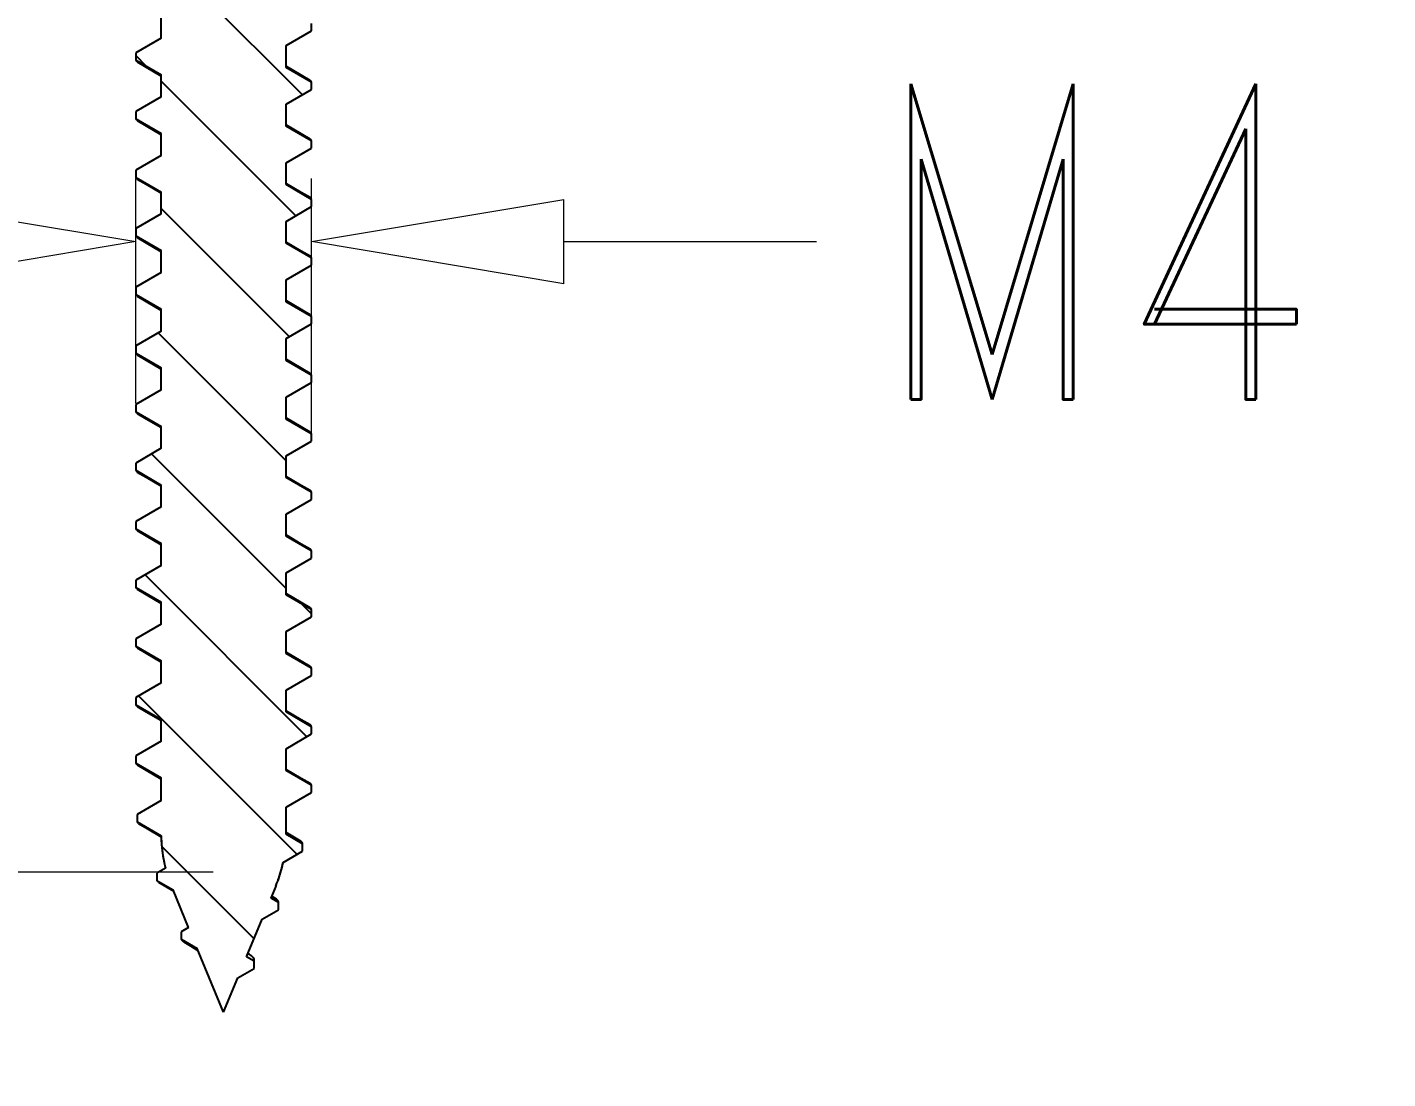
# Model space of a CAD drawing. Header units: millimetres. Extents: x -1995 to -555, y 489 to 1011.
# Drawn here: x -1455.5 to -1425.31, y 568.85 to 592.18 of the extents above; entities that cross this region are included whole.
import ezdxf

# ---------------------------------------------------------------- set-up
doc = ezdxf.new("R2010")
doc.units = ezdxf.units.MM
doc.layers.add('dim', color=82, linetype='Continuous', lineweight=9)
doc.styles.add('ROMAND', font='romand.shx', dxfattribs={"width": 0.75, "bigfont": 'gbcbig.shx'})
doc.dimstyles.new('YanXiu', dxfattribs={"dimtxt": 2.5, "dimasz": 2.2, "dimexe": 1, "dimexo": 0, "dimgap": 0.66, "dimtad": 0, "dimzin": 1, "dimdsep": 46, "dimtxsty": 'ROMAND', "dimblk": 'CLOSEDBLANK', "dimcen": 0, "dimclrd": 3, "dimclre": 3, "dimclrt": 7, "dimazin": 0, "dimtfac": 1, "dimtofl": 0, "dimtmove": 0, "dimatfit": 3, "dimldrblk": 'CLOSEDBLANK', "dimfxl": 1, "dimlwd": 5, "dimlwe": 5, "dimarcsym": 0})

# ---------------------------------------------------------------- blocks, each defined once
blk = doc.blocks.new('_ClosedBlank')
at = {"color": 0, "linetype": 'ByBlock', "lineweight": -2}
for p, q in [((-1, 0.1667), (0, 0)), ((-1, 0.1667), (-1, -0.1667)), ((0, 0), (-1, -0.1667))]:
    blk.add_line(p, q, dxfattribs=at)
blk = doc.blocks.new('*D175')
at = {"layer": 'Defpoints', "color": 0}
for p in [(-1467.705, 578.83), (-1462.575, 578.08), (-1467.705, 573.442)]:
    blk.add_point(p, dxfattribs=at)
at = {"layer": 'dim', "color": 3, "lineweight": 5}
for p, q in [((-1467.705, 577.431), (-1467.705, 572.043)), ((-1462.575, 576.681), (-1462.575, 572.043)), ((-1473.305, 573.442), (-1478.905, 573.442)), ((-1456.975, 573.442), (-1451.375, 573.442))]:
    blk.add_line(p, q, dxfattribs=at)
at = {"layer": 'dim', "color": 3, "lineweight": 5, "xscale": 5.600000000000001, "yscale": 5.600000000000001, "zscale": 5.600000000000001}
blk.add_blockref('_ClosedBlank', (-1467.705, 573.442), dxfattribs=at)
at = {"layer": 'dim', "color": 3, "lineweight": 5, "xscale": 5.600000000000001, "yscale": 5.600000000000001, "zscale": 5.600000000000001, "rotation": 180}
blk.add_blockref('_ClosedBlank', (-1462.575, 573.442), dxfattribs=at)
at = {"layer": 'dim', "color": 7, "insert": (-1484.929, 573.442), "char_height": 7, "attachment_point": 5, "style": 'ROMAND'}
blk.add_mtext('M5', dxfattribs=at)
blk = doc.blocks.new('*D180')
at = {"layer": 'Defpoints', "color": 0}
for p in [(-1449.19, 587.422), (-1453.09, 582.43), (-1449.19, 581.78)]:
    blk.add_point(p, dxfattribs=at)
at = {"layer": 'dim', "color": 3, "lineweight": 5}
for p, q in [((-1453.09, 583.829), (-1453.09, 588.822)), ((-1449.19, 583.179), (-1449.19, 588.822)), ((-1458.69, 587.422), (-1464.29, 587.422)), ((-1443.59, 587.422), (-1437.99, 587.422))]:
    blk.add_line(p, q, dxfattribs=at)
at = {"layer": 'dim', "color": 3, "lineweight": 5, "xscale": 5.600000000000001, "yscale": 5.600000000000001, "zscale": 5.600000000000001}
blk.add_blockref('_ClosedBlank', (-1453.09, 587.422), dxfattribs=at)
at = {"layer": 'dim', "color": 3, "lineweight": 5, "xscale": 5.600000000000001, "yscale": 5.600000000000001, "zscale": 5.600000000000001, "rotation": 180}
blk.add_blockref('_ClosedBlank', (-1449.19, 587.422), dxfattribs=at)
at = {"layer": 'dim', "color": 7, "insert": (-1431.841, 587.422), "char_height": 7, "attachment_point": 5, "style": 'ROMAND'}
blk.add_mtext('M4', dxfattribs=at)

msp = doc.modelspace()

# ---------------------------------------------------------------- hatches: boundary and pattern name
at = {"linetype": 'Continuous'}
h = msp.add_hatch(dxfattribs=at)
h.set_pattern_fill('DEFAULT__15', color=2, scale=2, angle=-45, style=0, pattern_type=0)
h.set_pattern_definition([(315, (-1734.9916, 774.4542), (1.414214, 1.414214), [])])
edge = h.paths.add_edge_path()
edge.add_line((-1448.236, 600.33), (-1449.655, 600.33))
edge.add_line((-1449.19, 600.061), (-1449.655, 600.33))
edge.add_line((-1449.19, 599.899), (-1449.19, 600.061))
edge.add_line((-1449.755, 599.573), (-1449.19, 599.899))
edge.add_line((-1449.755, 599.087), (-1449.755, 599.573))
edge.add_line((-1449.19, 598.761), (-1449.755, 599.087))
edge.add_line((-1449.19, 598.599), (-1449.19, 598.761))
edge.add_line((-1449.755, 598.273), (-1449.19, 598.599))
edge.add_line((-1449.755, 597.787), (-1449.755, 598.273))
edge.add_line((-1449.19, 597.461), (-1449.755, 597.787))
edge.add_line((-1449.19, 597.299), (-1449.19, 597.461))
edge.add_line((-1449.755, 596.973), (-1449.19, 597.299))
edge.add_line((-1449.755, 596.487), (-1449.755, 596.973))
edge.add_line((-1449.19, 596.161), (-1449.755, 596.487))
edge.add_line((-1449.19, 595.999), (-1449.19, 596.161))
edge.add_line((-1449.755, 595.673), (-1449.19, 595.999))
edge.add_line((-1449.755, 595.187), (-1449.755, 595.673))
edge.add_line((-1449.19, 594.861), (-1449.755, 595.187))
edge.add_line((-1449.19, 594.699), (-1449.19, 594.861))
edge.add_line((-1449.755, 594.373), (-1449.19, 594.699))
edge.add_line((-1449.755, 593.887), (-1449.755, 594.373))
edge.add_line((-1449.19, 593.561), (-1449.755, 593.887))
edge.add_line((-1449.19, 593.399), (-1449.19, 593.561))
edge.add_line((-1449.755, 593.073), (-1449.19, 593.399))
edge.add_line((-1449.755, 592.587), (-1449.755, 593.073))
edge.add_line((-1449.19, 592.261), (-1449.755, 592.587))
edge.add_line((-1449.19, 592.099), (-1449.19, 592.261))
edge.add_line((-1449.755, 591.773), (-1449.19, 592.099))
edge.add_line((-1449.755, 591.287), (-1449.755, 591.773))
edge.add_line((-1449.19, 590.961), (-1449.755, 591.287))
edge.add_line((-1449.19, 590.799), (-1449.19, 590.961))
edge.add_line((-1449.755, 590.473), (-1449.19, 590.799))
edge.add_line((-1449.755, 589.987), (-1449.755, 590.473))
edge.add_line((-1449.19, 589.661), (-1449.755, 589.987))
edge.add_line((-1449.19, 589.499), (-1449.19, 589.661))
edge.add_line((-1449.755, 589.173), (-1449.19, 589.499))
edge.add_line((-1449.755, 588.687), (-1449.755, 589.173))
edge.add_line((-1449.19, 588.361), (-1449.755, 588.687))
edge.add_line((-1449.19, 588.199), (-1449.19, 588.361))
edge.add_line((-1449.755, 587.873), (-1449.19, 588.199))
edge.add_line((-1449.755, 587.387), (-1449.755, 587.873))
edge.add_line((-1449.19, 587.061), (-1449.755, 587.387))
edge.add_line((-1449.19, 586.899), (-1449.19, 587.061))
edge.add_line((-1449.755, 586.573), (-1449.19, 586.899))
edge.add_line((-1449.755, 586.087), (-1449.755, 586.573))
edge.add_line((-1449.19, 585.761), (-1449.755, 586.087))
edge.add_line((-1449.19, 585.599), (-1449.19, 585.761))
edge.add_line((-1449.755, 585.273), (-1449.19, 585.599))
edge.add_line((-1449.755, 584.787), (-1449.755, 585.273))
edge.add_line((-1449.19, 584.461), (-1449.755, 584.787))
edge.add_line((-1449.19, 584.299), (-1449.19, 584.461))
edge.add_line((-1449.755, 583.973), (-1449.19, 584.299))
edge.add_line((-1449.755, 583.487), (-1449.755, 583.973))
edge.add_line((-1449.19, 583.161), (-1449.755, 583.487))
edge.add_line((-1449.19, 582.999), (-1449.19, 583.161))
edge.add_line((-1449.755, 582.673), (-1449.19, 582.999))
edge.add_line((-1449.755, 582.187), (-1449.755, 582.673))
edge.add_line((-1449.19, 581.861), (-1449.755, 582.187))
edge.add_line((-1449.19, 581.699), (-1449.19, 581.861))
edge.add_line((-1449.755, 581.373), (-1449.19, 581.699))
edge.add_line((-1449.755, 580.887), (-1449.755, 581.373))
edge.add_line((-1449.19, 580.561), (-1449.755, 580.887))
edge.add_line((-1449.19, 580.399), (-1449.19, 580.561))
edge.add_line((-1449.755, 580.073), (-1449.19, 580.399))
edge.add_line((-1449.755, 579.587), (-1449.755, 580.073))
edge.add_line((-1449.19, 579.261), (-1449.755, 579.587))
edge.add_line((-1449.19, 579.099), (-1449.19, 579.261))
edge.add_line((-1449.755, 578.773), (-1449.19, 579.099))
edge.add_line((-1449.755, 578.287), (-1449.755, 578.773))
edge.add_line((-1449.19, 577.961), (-1449.755, 578.287))
edge.add_line((-1449.19, 577.799), (-1449.19, 577.961))
edge.add_line((-1449.755, 577.473), (-1449.19, 577.799))
edge.add_line((-1449.755, 576.987), (-1449.755, 577.473))
edge.add_line((-1449.19, 576.661), (-1449.755, 576.987))
edge.add_line((-1449.19, 576.499), (-1449.19, 576.661))
edge.add_line((-1449.755, 576.173), (-1449.19, 576.499))
edge.add_line((-1449.755, 575.687), (-1449.755, 576.173))
edge.add_line((-1449.19, 575.361), (-1449.755, 575.687))
edge.add_line((-1449.19, 575.199), (-1449.19, 575.361))
edge.add_line((-1449.755, 574.873), (-1449.19, 575.199))
edge.add_line((-1449.755, 574.273), (-1449.755, 574.873))
edge.add_line((-1449.389, 574.061), (-1449.755, 574.273))
edge.add_line((-1449.389, 573.899), (-1449.389, 574.061))
edge.add_line((-1449.82, 573.65), (-1449.389, 573.899))
edge.add_spline(control_points=[(-1449.983, 573.122), (-1449.913, 573.293), (-1449.858, 573.469), (-1449.82, 573.65)], knot_values=[0, 0, 0, 0, 1, 1, 1, 1], weights=[1, 0.997169, 0.997169, 1], degree=3, periodic=0)
edge.add_line((-1449.983, 573.122), (-1450.093, 572.857))
edge.add_line((-1449.926, 572.761), (-1450.093, 572.857))
edge.add_line((-1449.926, 572.599), (-1449.926, 572.761))
edge.add_line((-1450.286, 572.391), (-1449.926, 572.599))
edge.add_line((-1450.631, 571.557), (-1450.286, 572.391))
edge.add_line((-1450.465, 571.461), (-1450.631, 571.557))
edge.add_line((-1450.465, 571.299), (-1450.465, 571.461))
edge.add_line((-1450.825, 571.091), (-1450.465, 571.299))
edge.add_line((-1451.14, 570.33), (-1450.825, 571.091))
edge.add_line((-1451.14, 570.33), (-1451.724, 571.741))
edge.add_line((-1452.084, 571.949), (-1451.724, 571.741))
edge.add_line((-1452.084, 572.111), (-1452.084, 571.949))
edge.add_line((-1451.918, 572.207), (-1452.084, 572.111))
edge.add_line((-1451.918, 572.207), (-1452.263, 573.041))
edge.add_line((-1452.623, 573.249), (-1452.263, 573.041))
edge.add_line((-1452.623, 573.411), (-1452.623, 573.249))
edge.add_line((-1452.43, 573.522), (-1452.623, 573.411))
edge.add_spline(control_points=[(-1452.525, 574.239), (-1452.522, 573.997), (-1452.491, 573.757), (-1452.43, 573.522)], knot_values=[0, 0, 0, 0, 1, 1, 1, 1], weights=[1, 0.995139, 0.995139, 1], degree=3, periodic=0)
edge.add_line((-1453.06, 574.549), (-1452.525, 574.239))
edge.add_line((-1453.06, 574.711), (-1453.06, 574.549))
edge.add_line((-1452.525, 575.02), (-1453.06, 574.711))
edge.add_line((-1452.525, 575.02), (-1452.525, 575.523))
edge.add_line((-1453.09, 575.849), (-1452.525, 575.523))
edge.add_line((-1453.09, 576.011), (-1453.09, 575.849))
edge.add_line((-1452.525, 576.337), (-1453.09, 576.011))
edge.add_line((-1452.525, 576.337), (-1452.525, 576.823))
edge.add_line((-1453.09, 577.149), (-1452.525, 576.823))
edge.add_line((-1453.09, 577.311), (-1453.09, 577.149))
edge.add_line((-1452.525, 577.637), (-1453.09, 577.311))
edge.add_line((-1452.525, 577.637), (-1452.525, 578.123))
edge.add_line((-1453.09, 578.449), (-1452.525, 578.123))
edge.add_line((-1453.09, 578.611), (-1453.09, 578.449))
edge.add_line((-1452.525, 578.937), (-1453.09, 578.611))
edge.add_line((-1452.525, 578.937), (-1452.525, 579.423))
edge.add_line((-1453.09, 579.749), (-1452.525, 579.423))
edge.add_line((-1453.09, 579.911), (-1453.09, 579.749))
edge.add_line((-1452.525, 580.237), (-1453.09, 579.911))
edge.add_line((-1452.525, 580.237), (-1452.525, 580.723))
edge.add_line((-1453.09, 581.049), (-1452.525, 580.723))
edge.add_line((-1453.09, 581.211), (-1453.09, 581.049))
edge.add_line((-1452.525, 581.537), (-1453.09, 581.211))
edge.add_line((-1452.525, 581.537), (-1452.525, 582.023))
edge.add_line((-1453.09, 582.349), (-1452.525, 582.023))
edge.add_line((-1453.09, 582.511), (-1453.09, 582.349))
edge.add_line((-1452.525, 582.837), (-1453.09, 582.511))
edge.add_line((-1452.525, 582.837), (-1452.525, 583.323))
edge.add_line((-1453.09, 583.649), (-1452.525, 583.323))
edge.add_line((-1453.09, 583.811), (-1453.09, 583.649))
edge.add_line((-1452.525, 584.137), (-1453.09, 583.811))
edge.add_line((-1452.525, 584.137), (-1452.525, 584.623))
edge.add_line((-1453.09, 584.949), (-1452.525, 584.623))
edge.add_line((-1453.09, 585.111), (-1453.09, 584.949))
edge.add_line((-1452.525, 585.437), (-1453.09, 585.111))
edge.add_line((-1452.525, 585.437), (-1452.525, 585.923))
edge.add_line((-1453.09, 586.249), (-1452.525, 585.923))
edge.add_line((-1453.09, 586.411), (-1453.09, 586.249))
edge.add_line((-1452.525, 586.737), (-1453.09, 586.411))
edge.add_line((-1452.525, 586.737), (-1452.525, 587.223))
edge.add_line((-1453.09, 587.549), (-1452.525, 587.223))
edge.add_line((-1453.09, 587.711), (-1453.09, 587.549))
edge.add_line((-1452.525, 588.037), (-1453.09, 587.711))
edge.add_line((-1452.525, 588.037), (-1452.525, 588.523))
edge.add_line((-1453.09, 588.849), (-1452.525, 588.523))
edge.add_line((-1453.09, 589.011), (-1453.09, 588.849))
edge.add_line((-1452.525, 589.337), (-1453.09, 589.011))
edge.add_line((-1452.525, 589.337), (-1452.525, 589.823))
edge.add_line((-1453.09, 590.149), (-1452.525, 589.823))
edge.add_line((-1453.09, 590.311), (-1453.09, 590.149))
edge.add_line((-1452.525, 590.637), (-1453.09, 590.311))
edge.add_line((-1452.525, 590.637), (-1452.525, 591.123))
edge.add_line((-1453.09, 591.449), (-1452.525, 591.123))
edge.add_line((-1453.09, 591.611), (-1453.09, 591.449))
edge.add_line((-1452.525, 591.937), (-1453.09, 591.611))
edge.add_line((-1452.525, 591.937), (-1452.525, 592.423))
edge.add_line((-1453.09, 592.749), (-1452.525, 592.423))
edge.add_line((-1453.09, 592.911), (-1453.09, 592.749))
edge.add_line((-1452.525, 593.237), (-1453.09, 592.911))
edge.add_line((-1452.525, 593.237), (-1452.525, 593.723))
edge.add_line((-1453.09, 594.049), (-1452.525, 593.723))
edge.add_line((-1453.09, 594.211), (-1453.09, 594.049))
edge.add_line((-1452.525, 594.537), (-1453.09, 594.211))
edge.add_line((-1452.525, 594.537), (-1452.525, 595.023))
edge.add_line((-1453.09, 595.349), (-1452.525, 595.023))
edge.add_line((-1453.09, 595.511), (-1453.09, 595.349))
edge.add_line((-1452.525, 595.837), (-1453.09, 595.511))
edge.add_line((-1452.525, 595.837), (-1452.525, 596.323))
edge.add_line((-1453.09, 596.649), (-1452.525, 596.323))
edge.add_line((-1453.09, 596.811), (-1453.09, 596.649))
edge.add_line((-1452.525, 597.137), (-1453.09, 596.811))
edge.add_line((-1452.525, 597.137), (-1452.525, 597.623))
edge.add_line((-1453.09, 597.949), (-1452.525, 597.623))
edge.add_line((-1453.09, 598.111), (-1453.09, 597.949))
edge.add_line((-1452.525, 598.437), (-1453.09, 598.111))
edge.add_line((-1452.525, 598.437), (-1452.525, 598.923))
edge.add_line((-1453.09, 599.249), (-1452.525, 598.923))
edge.add_line((-1453.09, 599.411), (-1453.09, 599.249))
edge.add_line((-1452.525, 599.737), (-1453.09, 599.411))
edge.add_line((-1452.525, 600.223), (-1452.525, 599.737))
edge.add_line((-1452.711, 600.33), (-1452.525, 600.223))
edge.add_line((-1452.711, 600.33), (-1454.044, 600.33))
edge.add_spline(control_points=[(-1454.044, 600.33), (-1454.253, 600.33), (-1454.411, 600.467), (-1454.44, 600.674)], knot_values=[0, 0, 0, 0, 1, 1, 1, 1], weights=[1, 0.836484, 0.836484, 1], degree=3, periodic=0)
edge.add_spline(control_points=[(-1454.44, 600.674), (-1454.56, 601.529), (-1454.171, 602.3), (-1453.412, 602.711)], knot_values=[0, 0, 0, 0, 1, 1, 1, 1], weights=[1, 0.880919, 0.880919, 1], degree=3, periodic=0)
edge.add_line((-1451.99, 600.858), (-1453.412, 602.711))
edge.add_line((-1451.99, 600.858), (-1451.14, 600.63))
edge.add_line((-1450.29, 600.858), (-1451.14, 600.63))
edge.add_line((-1450.29, 600.858), (-1448.868, 602.711))
edge.add_spline(control_points=[(-1447.84, 600.674), (-1447.72, 601.529), (-1448.109, 602.3), (-1448.868, 602.711)], knot_values=[0, 0, 0, 0, 1, 1, 1, 1], weights=[1, 0.880919, 0.880919, 1], degree=3, periodic=0)
edge.add_spline(control_points=[(-1448.236, 600.33), (-1448.027, 600.33), (-1447.869, 600.467), (-1447.84, 600.674)], knot_values=[0, 0, 0, 0, 1, 1, 1, 1], weights=[1, 0.836484, 0.836484, 1], degree=3, periodic=0)

# ---------------------------------------------------------------- linework, layer by layer
at = {"color": 7, "linetype": 'Continuous'}
for p, q in [((-1452.525, 591.937), (-1452.525, 592.423)), ((-1452.525, 591.937), (-1452.525, 592.423)), ((-1449.19, 592.099), (-1449.19, 592.261)), ((-1449.19, 592.099), (-1449.19, 592.261)), ((-1452.525, 591.937), (-1453.09, 591.611)), ((-1452.525, 591.937), (-1453.09, 591.611)), ((-1449.755, 591.773), (-1449.19, 592.099)), ((-1449.755, 591.773), (-1449.19, 592.099)), ((-1453.09, 591.611), (-1453.09, 591.449)), ((-1453.09, 591.611), (-1453.09, 591.449)), ((-1449.755, 591.287), (-1449.755, 591.773)), ((-1449.755, 591.287), (-1449.755, 591.773)), ((-1453.09, 591.449), (-1452.525, 591.123)), ((-1453.09, 591.449), (-1452.525, 591.123)), ((-1453.058, 591.411), (-1453.09, 591.449)), ((-1453.058, 591.411), (-1452.858, 591.294)), ((-1449.743, 591.307), (-1449.755, 591.314)), ((-1452.858, 591.294), (-1452.536, 591.103)), ((-1452.536, 591.103), (-1452.525, 591.096)), ((-1452.525, 590.637), (-1452.525, 591.123)), ((-1452.525, 590.637), (-1452.525, 591.123)), ((-1449.19, 590.961), (-1449.755, 591.287)), ((-1449.19, 590.961), (-1449.755, 591.287)), ((-1449.417, 591.114), (-1449.743, 591.307)), ((-1449.222, 590.999), (-1449.417, 591.114)), ((-1449.755, 590.473), (-1449.19, 590.799)), ((-1449.755, 590.473), (-1449.19, 590.799)), ((-1449.19, 590.961), (-1449.222, 590.999)), ((-1449.19, 590.799), (-1449.19, 590.961)), ((-1449.19, 590.799), (-1449.19, 590.961)), ((-1452.525, 590.637), (-1453.09, 590.311)), ((-1452.525, 590.637), (-1453.09, 590.311)), ((-1449.755, 589.987), (-1449.755, 590.473)), ((-1449.755, 589.987), (-1449.755, 590.473)), ((-1453.09, 590.311), (-1453.09, 590.149)), ((-1453.09, 590.311), (-1453.09, 590.149)), ((-1453.09, 590.149), (-1452.525, 589.823)), ((-1453.09, 590.149), (-1452.525, 589.823)), ((-1453.058, 590.111), (-1453.09, 590.149)), ((-1453.058, 590.111), (-1452.858, 589.994)), ((-1452.858, 589.994), (-1452.536, 589.803)), ((-1452.536, 589.803), (-1452.525, 589.796)), ((-1452.525, 589.337), (-1452.525, 589.823)), ((-1452.525, 589.337), (-1452.525, 589.823)), ((-1449.743, 590.007), (-1449.755, 590.014)), ((-1449.19, 589.661), (-1449.755, 589.987)), ((-1449.19, 589.661), (-1449.755, 589.987)), ((-1449.417, 589.814), (-1449.743, 590.007)), ((-1449.222, 589.699), (-1449.417, 589.814)), ((-1449.755, 589.173), (-1449.19, 589.499)), ((-1449.755, 589.173), (-1449.19, 589.499)), ((-1449.19, 589.661), (-1449.222, 589.699)), ((-1449.19, 589.499), (-1449.19, 589.661)), ((-1449.19, 589.499), (-1449.19, 589.661)), ((-1452.525, 589.337), (-1453.09, 589.011)), ((-1452.525, 589.337), (-1453.09, 589.011)), ((-1453.09, 589.011), (-1453.09, 588.849)), ((-1453.09, 589.011), (-1453.09, 588.849)), ((-1449.755, 588.687), (-1449.755, 589.173)), ((-1449.755, 588.687), (-1449.755, 589.173)), ((-1453.09, 588.849), (-1452.525, 588.523)), ((-1453.09, 588.849), (-1452.525, 588.523)), ((-1453.058, 588.811), (-1453.09, 588.849)), ((-1453.058, 588.811), (-1452.858, 588.694)), ((-1452.858, 588.694), (-1452.536, 588.503)), ((-1449.743, 588.707), (-1449.755, 588.714)), ((-1449.19, 588.361), (-1449.755, 588.687)), ((-1449.19, 588.361), (-1449.755, 588.687)), ((-1449.417, 588.514), (-1449.743, 588.707)), ((-1452.536, 588.503), (-1452.525, 588.496)), ((-1452.525, 588.037), (-1452.525, 588.523)), ((-1452.525, 588.037), (-1452.525, 588.523)), ((-1449.222, 588.399), (-1449.417, 588.514)), ((-1449.19, 588.361), (-1449.222, 588.399)), ((-1449.19, 588.199), (-1449.19, 588.361)), ((-1449.19, 588.199), (-1449.19, 588.361)), ((-1452.525, 588.037), (-1453.09, 587.711)), ((-1452.525, 588.037), (-1453.09, 587.711)), ((-1449.755, 587.873), (-1449.19, 588.199)), ((-1449.755, 587.873), (-1449.19, 588.199)), ((-1453.09, 587.711), (-1453.09, 587.549)), ((-1453.09, 587.711), (-1453.09, 587.549)), ((-1449.755, 587.387), (-1449.755, 587.873)), ((-1449.755, 587.387), (-1449.755, 587.873)), ((-1453.09, 587.549), (-1452.525, 587.223)), ((-1453.09, 587.549), (-1452.525, 587.223)), ((-1453.058, 587.511), (-1453.09, 587.549)), ((-1453.058, 587.511), (-1452.858, 587.394)), ((-1452.858, 587.394), (-1452.536, 587.203)), ((-1449.743, 587.407), (-1449.755, 587.414)), ((-1449.19, 587.061), (-1449.755, 587.387)), ((-1449.19, 587.061), (-1449.755, 587.387)), ((-1449.417, 587.214), (-1449.743, 587.407)), ((-1452.536, 587.203), (-1452.525, 587.196)), ((-1452.525, 586.737), (-1452.525, 587.223)), ((-1452.525, 586.737), (-1452.525, 587.223)), ((-1449.222, 587.099), (-1449.417, 587.214)), ((-1449.19, 587.061), (-1449.222, 587.099)), ((-1449.755, 586.573), (-1449.19, 586.899)), ((-1449.755, 586.573), (-1449.19, 586.899)), ((-1449.19, 586.899), (-1449.19, 587.061)), ((-1449.19, 586.899), (-1449.19, 587.061)), ((-1452.525, 586.737), (-1453.09, 586.411)), ((-1452.525, 586.737), (-1453.09, 586.411)), ((-1449.755, 586.087), (-1449.755, 586.573)), ((-1449.755, 586.087), (-1449.755, 586.573)), ((-1453.09, 586.411), (-1453.09, 586.249)), ((-1453.09, 586.411), (-1453.09, 586.249)), ((-1453.09, 586.249), (-1452.525, 585.923)), ((-1453.09, 586.249), (-1452.525, 585.923)), ((-1453.058, 586.211), (-1453.09, 586.249)), ((-1453.058, 586.211), (-1452.858, 586.094)), ((-1452.858, 586.094), (-1452.536, 585.903)), ((-1452.536, 585.903), (-1452.525, 585.896)), ((-1452.525, 585.437), (-1452.525, 585.923)), ((-1452.525, 585.437), (-1452.525, 585.923)), ((-1449.743, 586.107), (-1449.755, 586.114)), ((-1449.19, 585.761), (-1449.755, 586.087)), ((-1449.19, 585.761), (-1449.755, 586.087)), ((-1449.417, 585.914), (-1449.743, 586.107)), ((-1449.222, 585.799), (-1449.417, 585.914)), ((-1449.755, 585.273), (-1449.19, 585.599)), ((-1449.755, 585.273), (-1449.19, 585.599)), ((-1449.19, 585.761), (-1449.222, 585.799)), ((-1449.19, 585.599), (-1449.19, 585.761)), ((-1449.19, 585.599), (-1449.19, 585.761)), ((-1452.525, 585.437), (-1453.09, 585.111)), ((-1452.525, 585.437), (-1453.09, 585.111)), ((-1449.755, 584.787), (-1449.755, 585.273)), ((-1449.755, 584.787), (-1449.755, 585.273)), ((-1453.09, 585.111), (-1453.09, 584.949)), ((-1453.09, 585.111), (-1453.09, 584.949)), ((-1453.09, 584.949), (-1452.525, 584.623)), ((-1453.09, 584.949), (-1452.525, 584.623)), ((-1453.058, 584.911), (-1453.09, 584.949)), ((-1453.058, 584.911), (-1452.858, 584.794)), ((-1452.858, 584.794), (-1452.536, 584.603)), ((-1449.743, 584.807), (-1449.755, 584.814)), ((-1449.19, 584.461), (-1449.755, 584.787)), ((-1449.19, 584.461), (-1449.755, 584.787)), ((-1449.417, 584.614), (-1449.743, 584.807)), ((-1452.536, 584.603), (-1452.525, 584.596)), ((-1452.525, 584.137), (-1452.525, 584.623)), ((-1452.525, 584.137), (-1452.525, 584.623)), ((-1449.222, 584.499), (-1449.417, 584.614)), ((-1449.19, 584.461), (-1449.222, 584.499)), ((-1449.19, 584.299), (-1449.19, 584.461)), ((-1449.19, 584.299), (-1449.19, 584.461)), ((-1452.525, 584.137), (-1453.09, 583.811)), ((-1452.525, 584.137), (-1453.09, 583.811)), ((-1449.755, 583.973), (-1449.19, 584.299)), ((-1449.755, 583.973), (-1449.19, 584.299)), ((-1453.09, 583.811), (-1453.09, 583.649)), ((-1453.09, 583.811), (-1453.09, 583.649)), ((-1449.755, 583.487), (-1449.755, 583.973)), ((-1449.755, 583.487), (-1449.755, 583.973)), ((-1453.09, 583.649), (-1452.525, 583.323)), ((-1453.09, 583.649), (-1452.525, 583.323)), ((-1453.058, 583.611), (-1453.09, 583.649)), ((-1453.058, 583.611), (-1452.858, 583.494)), ((-1452.858, 583.494), (-1452.536, 583.303)), ((-1449.743, 583.507), (-1449.755, 583.514)), ((-1449.19, 583.161), (-1449.755, 583.487)), ((-1449.19, 583.161), (-1449.755, 583.487)), ((-1449.417, 583.314), (-1449.743, 583.507)), ((-1452.536, 583.303), (-1452.525, 583.296)), ((-1452.525, 582.837), (-1452.525, 583.323)), ((-1452.525, 582.837), (-1452.525, 583.323)), ((-1449.222, 583.199), (-1449.417, 583.314)), ((-1449.19, 583.161), (-1449.222, 583.199)), ((-1449.19, 582.999), (-1449.19, 583.161)), ((-1449.19, 582.999), (-1449.19, 583.161)), ((-1449.755, 582.673), (-1449.19, 582.999)), ((-1449.755, 582.673), (-1449.19, 582.999)), ((-1452.525, 582.837), (-1453.09, 582.511)), ((-1452.525, 582.837), (-1453.09, 582.511)), ((-1449.755, 582.187), (-1449.755, 582.673)), ((-1449.755, 582.187), (-1449.755, 582.673)), ((-1453.09, 582.511), (-1453.09, 582.349)), ((-1453.09, 582.511), (-1453.09, 582.349)), ((-1453.09, 582.349), (-1452.525, 582.023)), ((-1453.09, 582.349), (-1452.525, 582.023)), ((-1453.058, 582.311), (-1453.09, 582.349)), ((-1453.058, 582.311), (-1452.858, 582.194)), ((-1452.858, 582.194), (-1452.536, 582.003)), ((-1452.536, 582.003), (-1452.525, 581.996)), ((-1452.525, 581.537), (-1452.525, 582.023)), ((-1452.525, 581.537), (-1452.525, 582.023)), ((-1449.743, 582.207), (-1449.755, 582.214)), ((-1449.19, 581.861), (-1449.755, 582.187)), ((-1449.19, 581.861), (-1449.755, 582.187)), ((-1449.417, 582.014), (-1449.743, 582.207)), ((-1449.222, 581.899), (-1449.417, 582.014)), ((-1449.755, 581.373), (-1449.19, 581.699)), ((-1449.755, 581.373), (-1449.19, 581.699)), ((-1449.19, 581.861), (-1449.222, 581.899)), ((-1449.19, 581.699), (-1449.19, 581.861)), ((-1449.19, 581.699), (-1449.19, 581.861)), ((-1452.525, 581.537), (-1453.09, 581.211)), ((-1452.525, 581.537), (-1453.09, 581.211)), ((-1449.755, 580.887), (-1449.755, 581.373)), ((-1449.755, 580.887), (-1449.755, 581.373)), ((-1453.09, 581.211), (-1453.09, 581.049)), ((-1453.09, 581.211), (-1453.09, 581.049)), ((-1453.09, 581.049), (-1452.525, 580.723)), ((-1453.09, 581.049), (-1452.525, 580.723)), ((-1453.058, 581.011), (-1453.09, 581.049)), ((-1453.058, 581.011), (-1452.858, 580.894)), ((-1452.858, 580.894), (-1452.536, 580.703)), ((-1449.743, 580.907), (-1449.755, 580.914)), ((-1449.19, 580.561), (-1449.755, 580.887)), ((-1449.19, 580.561), (-1449.755, 580.887)), ((-1449.417, 580.714), (-1449.743, 580.907)), ((-1452.536, 580.703), (-1452.525, 580.696)), ((-1452.525, 580.237), (-1452.525, 580.723)), ((-1452.525, 580.237), (-1452.525, 580.723)), ((-1449.222, 580.599), (-1449.417, 580.714)), ((-1449.19, 580.561), (-1449.222, 580.599)), ((-1449.19, 580.399), (-1449.19, 580.561)), ((-1449.19, 580.399), (-1449.19, 580.561)), ((-1452.525, 580.237), (-1453.09, 579.911)), ((-1452.525, 580.237), (-1453.09, 579.911)), ((-1449.755, 580.073), (-1449.19, 580.399)), ((-1449.755, 580.073), (-1449.19, 580.399)), ((-1453.09, 579.911), (-1453.09, 579.749)), ((-1453.09, 579.911), (-1453.09, 579.749)), ((-1449.755, 579.587), (-1449.755, 580.073)), ((-1449.755, 579.587), (-1449.755, 580.073)), ((-1453.09, 579.749), (-1452.525, 579.423)), ((-1453.09, 579.749), (-1452.525, 579.423)), ((-1453.058, 579.711), (-1453.09, 579.749)), ((-1453.058, 579.711), (-1452.858, 579.594)), ((-1452.858, 579.594), (-1452.536, 579.403)), ((-1449.743, 579.607), (-1449.755, 579.614)), ((-1449.19, 579.261), (-1449.755, 579.587)), ((-1449.19, 579.261), (-1449.755, 579.587)), ((-1449.417, 579.414), (-1449.743, 579.607)), ((-1452.536, 579.403), (-1452.525, 579.396)), ((-1452.525, 578.937), (-1452.525, 579.423)), ((-1452.525, 578.937), (-1452.525, 579.423)), ((-1449.222, 579.299), (-1449.417, 579.414)), ((-1449.19, 579.261), (-1449.222, 579.299)), ((-1449.19, 579.099), (-1449.19, 579.261)), ((-1449.19, 579.099), (-1449.19, 579.261)), ((-1452.525, 578.937), (-1453.09, 578.611)), ((-1452.525, 578.937), (-1453.09, 578.611)), ((-1449.755, 578.773), (-1449.19, 579.099)), ((-1449.755, 578.773), (-1449.19, 579.099)), ((-1449.755, 578.287), (-1449.755, 578.773)), ((-1449.755, 578.287), (-1449.755, 578.773)), ((-1453.09, 578.611), (-1453.09, 578.449)), ((-1453.09, 578.611), (-1453.09, 578.449)), ((-1453.09, 578.449), (-1452.525, 578.123)), ((-1453.09, 578.449), (-1452.525, 578.123)), ((-1453.058, 578.411), (-1453.09, 578.449)), ((-1453.058, 578.411), (-1452.858, 578.294)), ((-1452.858, 578.294), (-1452.536, 578.103)), ((-1452.536, 578.103), (-1452.525, 578.096)), ((-1452.525, 577.637), (-1452.525, 578.123)), ((-1452.525, 577.637), (-1452.525, 578.123)), ((-1449.743, 578.307), (-1449.755, 578.314)), ((-1449.19, 577.961), (-1449.755, 578.287)), ((-1449.19, 577.961), (-1449.755, 578.287)), ((-1449.417, 578.114), (-1449.743, 578.307)), ((-1449.222, 577.999), (-1449.417, 578.114)), ((-1449.755, 577.473), (-1449.19, 577.799)), ((-1449.755, 577.473), (-1449.19, 577.799)), ((-1449.19, 577.961), (-1449.222, 577.999)), ((-1449.19, 577.799), (-1449.19, 577.961)), ((-1449.19, 577.799), (-1449.19, 577.961)), ((-1452.525, 577.637), (-1453.09, 577.311)), ((-1452.525, 577.637), (-1453.09, 577.311)), ((-1449.755, 576.987), (-1449.755, 577.473)), ((-1449.755, 576.987), (-1449.755, 577.473)), ((-1453.09, 577.311), (-1453.09, 577.149)), ((-1453.09, 577.311), (-1453.09, 577.149)), ((-1453.09, 577.149), (-1452.525, 576.823)), ((-1453.09, 577.149), (-1452.525, 576.823)), ((-1453.058, 577.111), (-1453.09, 577.149)), ((-1453.058, 577.111), (-1452.858, 576.994)), ((-1452.858, 576.994), (-1452.536, 576.803)), ((-1452.525, 576.337), (-1452.525, 576.823)), ((-1452.525, 576.337), (-1452.525, 576.823)), ((-1449.743, 577.007), (-1449.755, 577.014)), ((-1449.19, 576.661), (-1449.755, 576.987)), ((-1449.19, 576.661), (-1449.755, 576.987)), ((-1449.417, 576.814), (-1449.743, 577.007)), ((-1452.536, 576.803), (-1452.525, 576.796)), ((-1449.222, 576.699), (-1449.417, 576.814)), ((-1449.19, 576.661), (-1449.222, 576.699)), ((-1449.19, 576.499), (-1449.19, 576.661)), ((-1449.19, 576.499), (-1449.19, 576.661)), ((-1452.525, 576.337), (-1453.09, 576.011)), ((-1452.525, 576.337), (-1453.09, 576.011)), ((-1449.755, 576.173), (-1449.19, 576.499)), ((-1449.755, 576.173), (-1449.19, 576.499)), ((-1453.09, 576.011), (-1453.09, 575.849)), ((-1453.09, 576.011), (-1453.09, 575.849)), ((-1449.755, 575.687), (-1449.755, 576.173)), ((-1449.755, 575.687), (-1449.755, 576.173)), ((-1453.09, 575.849), (-1452.525, 575.523)), ((-1453.09, 575.849), (-1452.525, 575.523)), ((-1453.058, 575.811), (-1453.09, 575.849)), ((-1453.058, 575.811), (-1452.858, 575.694)), ((-1452.858, 575.694), (-1452.536, 575.503)), ((-1449.743, 575.707), (-1449.755, 575.714)), ((-1449.19, 575.361), (-1449.755, 575.687)), ((-1449.19, 575.361), (-1449.755, 575.687)), ((-1449.417, 575.514), (-1449.743, 575.707)), ((-1452.536, 575.503), (-1452.525, 575.496)), ((-1452.525, 575.02), (-1452.525, 575.523)), ((-1452.525, 575.02), (-1452.525, 575.523)), ((-1449.222, 575.399), (-1449.417, 575.514)), ((-1449.19, 575.361), (-1449.222, 575.399)), ((-1449.19, 575.199), (-1449.19, 575.361)), ((-1449.19, 575.199), (-1449.19, 575.361)), ((-1452.525, 575.02), (-1453.06, 574.711)), ((-1452.525, 575.02), (-1453.06, 574.711)), ((-1449.755, 574.873), (-1449.19, 575.199)), ((-1449.755, 574.873), (-1449.19, 575.199)), ((-1453.06, 574.711), (-1453.06, 574.549)), ((-1453.06, 574.711), (-1453.06, 574.549)), ((-1449.755, 574.273), (-1449.755, 574.873)), ((-1449.755, 574.273), (-1449.755, 574.873)), ((-1453.06, 574.549), (-1452.525, 574.239)), ((-1453.06, 574.549), (-1452.525, 574.239)), ((-1453.028, 574.514), (-1453.06, 574.549)), ((-1453.028, 574.514), (-1452.839, 574.403)), ((-1452.839, 574.403), (-1452.523, 574.217)), ((-1449.606, 574.221), (-1449.755, 574.311)), ((-1449.389, 574.061), (-1449.755, 574.273)), ((-1449.389, 574.061), (-1449.755, 574.273)), ((-1449.421, 574.111), (-1449.606, 574.221)), ((-1449.82, 573.65), (-1449.389, 573.899)), ((-1449.82, 573.65), (-1449.389, 573.899)), ((-1449.389, 574.061), (-1449.387, 574.07)), ((-1449.389, 573.899), (-1449.389, 574.061)), ((-1449.389, 573.899), (-1449.389, 574.061)), ((-1452.43, 573.522), (-1452.623, 573.411)), ((-1452.43, 573.522), (-1452.623, 573.411)), ((-1452.623, 573.411), (-1452.623, 573.249)), ((-1452.623, 573.411), (-1452.623, 573.249)), ((-1452.623, 573.249), (-1452.263, 573.041)), ((-1452.623, 573.249), (-1452.263, 573.041)), ((-1452.582, 573.211), (-1452.623, 573.249)), ((-1452.582, 573.211), (-1452.3, 573.044)), ((-1452.3, 573.044), (-1452.253, 573.016)), ((-1451.918, 572.207), (-1452.263, 573.041)), ((-1451.918, 572.207), (-1452.263, 573.041)), ((-1449.983, 573.122), (-1450.093, 572.857)), ((-1449.983, 573.122), (-1450.093, 572.857)), ((-1449.969, 572.832), (-1450.076, 572.898)), ((-1450.286, 572.391), (-1449.926, 572.599)), ((-1450.286, 572.391), (-1449.926, 572.599)), ((-1449.926, 572.761), (-1450.093, 572.857)), ((-1449.926, 572.761), (-1450.093, 572.857)), ((-1449.926, 572.761), (-1449.923, 572.776)), ((-1449.926, 572.599), (-1449.926, 572.761)), ((-1449.926, 572.599), (-1449.926, 572.761)), ((-1450.631, 571.557), (-1450.286, 572.391)), ((-1450.631, 571.557), (-1450.286, 572.391)), ((-1451.918, 572.207), (-1452.084, 572.111)), ((-1451.918, 572.207), (-1452.084, 572.111)), ((-1452.084, 572.111), (-1452.084, 571.949)), ((-1452.084, 572.111), (-1452.084, 571.949)), ((-1452.084, 571.949), (-1451.724, 571.741)), ((-1452.084, 571.949), (-1451.724, 571.741)), ((-1452.022, 571.889), (-1451.872, 571.798)), ((-1451.872, 571.798), (-1451.711, 571.698)), ((-1451.14, 570.33), (-1451.724, 571.741)), ((-1451.14, 570.33), (-1451.724, 571.741)), ((-1450.465, 571.461), (-1450.631, 571.557)), ((-1450.465, 571.461), (-1450.631, 571.557)), ((-1450.577, 571.611), (-1450.602, 571.629)), ((-1450.524, 571.575), (-1450.577, 571.611)), ((-1450.465, 571.461), (-1450.459, 571.487)), ((-1450.465, 571.299), (-1450.465, 571.461)), ((-1450.465, 571.299), (-1450.465, 571.461)), ((-1450.459, 571.324), (-1450.459, 571.487)), ((-1451.14, 570.33), (-1450.825, 571.091)), ((-1451.14, 570.33), (-1450.825, 571.091)), ((-1450.825, 571.091), (-1450.465, 571.299)), ((-1450.825, 571.091), (-1450.465, 571.299)), ((-1450.465, 571.299), (-1450.459, 571.324))]:
    msp.add_line(p, q, dxfattribs=at)
for centre, start, end in [((-1449.525, 574.27), 180.59, 194.4369), ((-1452.755, 574.27), 337.5, 348.0637)]:
    msp.add_arc(centre, 3, start, end, dxfattribs=at)
for points, start_tangent, end_tangent in [([(-1452.525, 574.239), (-1452.524, 574.217), (-1452.524, 574.194), (-1452.523, 574.172), (-1452.522, 574.149), (-1452.521, 574.126), (-1452.52, 574.104), (-1452.519, 574.081), (-1452.517, 574.059), (-1452.516, 574.036), (-1452.514, 574.013), (-1452.512, 573.991), (-1452.51, 573.968), (-1452.507, 573.946), (-1452.505, 573.923), (-1452.502, 573.901), (-1452.499, 573.878), (-1452.496, 573.856), (-1452.493, 573.833), (-1452.489, 573.811), (-1452.486, 573.788), (-1452.482, 573.766), (-1452.478, 573.744), (-1452.474, 573.721), (-1452.47, 573.699), (-1452.466, 573.677), (-1452.461, 573.655), (-1452.456, 573.632), (-1452.451, 573.61), (-1452.446, 573.588), (-1452.441, 573.566), (-1452.436, 573.544), (-1452.43, 573.522)], (0.010296, -0.999947), (0.249314, -0.968423)), ([(-1449.388, 574.07), (-1449.411, 574.105), (-1449.42, 574.112)], (-0.087088, 0.996201), (-0.806857, 0.590747)), ([(-1449.983, 573.122), (-1449.97, 573.154), (-1449.958, 573.186), (-1449.945, 573.219), (-1449.933, 573.251), (-1449.922, 573.284), (-1449.911, 573.317), (-1449.9, 573.349), (-1449.889, 573.382), (-1449.879, 573.415), (-1449.87, 573.449), (-1449.86, 573.482), (-1449.851, 573.515), (-1449.843, 573.549), (-1449.835, 573.582), (-1449.827, 573.616), (-1449.82, 573.65)], (0.382683, 0.92388), (0.206825, 0.978378)), ([(-1449.924, 572.776), (-1449.935, 572.805), (-1449.968, 572.834)], (-0.071352, 0.997451), (-0.869995, 0.49306)), ([(-1452.022, 571.889), (-1452.046, 571.905), (-1452.084, 571.949)], (-0.854503, 0.519447), (-0.382683, 0.92388)), ([(-1450.46, 571.487), (-1450.462, 571.505), (-1450.49, 571.548), (-1450.524, 571.575)], (0.003435, 0.999994), (-0.828502, 0.559986))]:
    msp.add_spline(points, degree=3, dxfattribs=dict(at, start_tangent=start_tangent, end_tangent=end_tangent))

# ---------------------------------------------------------------- dimensions: what is measured, and where the dimension line sits
at = {"layer": 'dim'}
for base, p1, p2, text, picture, middle in [((-1449.19, 587.422), (-1453.09, 582.43), (-1449.19, 581.78), 'M4', '*D180', (-1431.841, 587.422)), ((-1467.705, 573.442), (-1462.575, 578.08), (-1467.705, 578.83), 'M5', '*D175', (-1484.929, 573.442))]:
    dim = msp.add_linear_dim(base=base, p1=p1, p2=p2, text=text, dimstyle='YanXiu', override={"dimtxt": 7, "dimasz": 5.6, "dimexe": 1.3993, "dimexo": 1.3993, "dimgap": 1.3993, "dimzin": 8}, dxfattribs=at)
    dim.commit()
    dim.dimension.update_dxf_attribs({"geometry": picture, "text_midpoint": middle})

doc.saveas('drawing.dxf')
